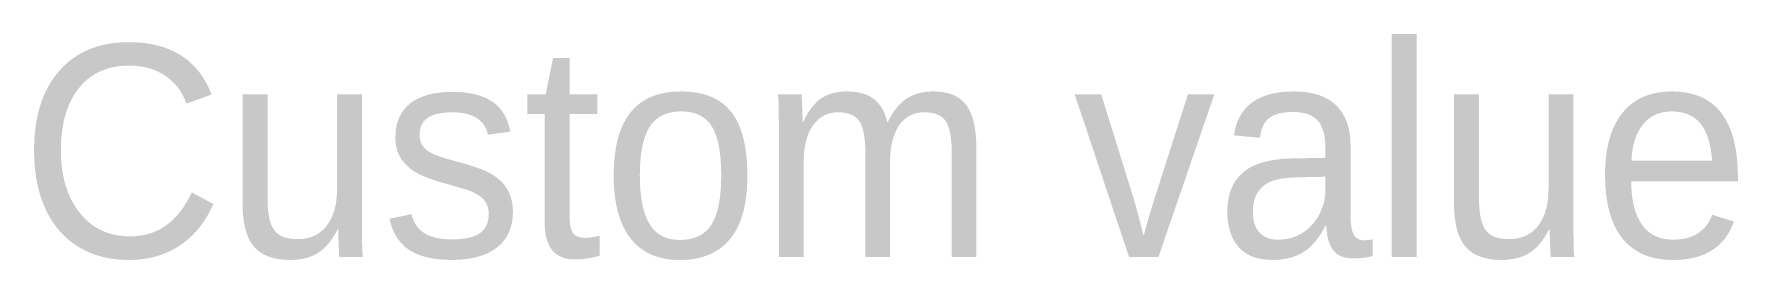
# Model space of a CAD drawing. Header units: metres. Extents: x -0.5 to 11.5, y 6.4 to 8.
import ezdxf
from ezdxf.enums import TextEntityAlignment as Align

# ---------------------------------------------------------------- set-up
doc = ezdxf.new("R2010")
doc.units = ezdxf.units.M

# ---------------------------------------------------------------- blocks, each defined once
blk = doc.blocks.new('ML_BLOCK')
at = {"flags": 2}
blk.add_attdef('MLTAG', text='', height=1.5, dxfattribs=at).set_placement((0, 0), align=Align.BOTTOM_CENTER)

msp = doc.modelspace()

# ---------------------------------------------------------------- block references
ref = msp.add_blockref('ML_BLOCK', (5, 6))
ref.add_attrib('MLTAG', 'Custom value', dxfattribs={"height": 1.5, "flags": 2}).set_placement((5.5, 6), align=Align.BOTTOM_CENTER)

doc.saveas('drawing.dxf')
